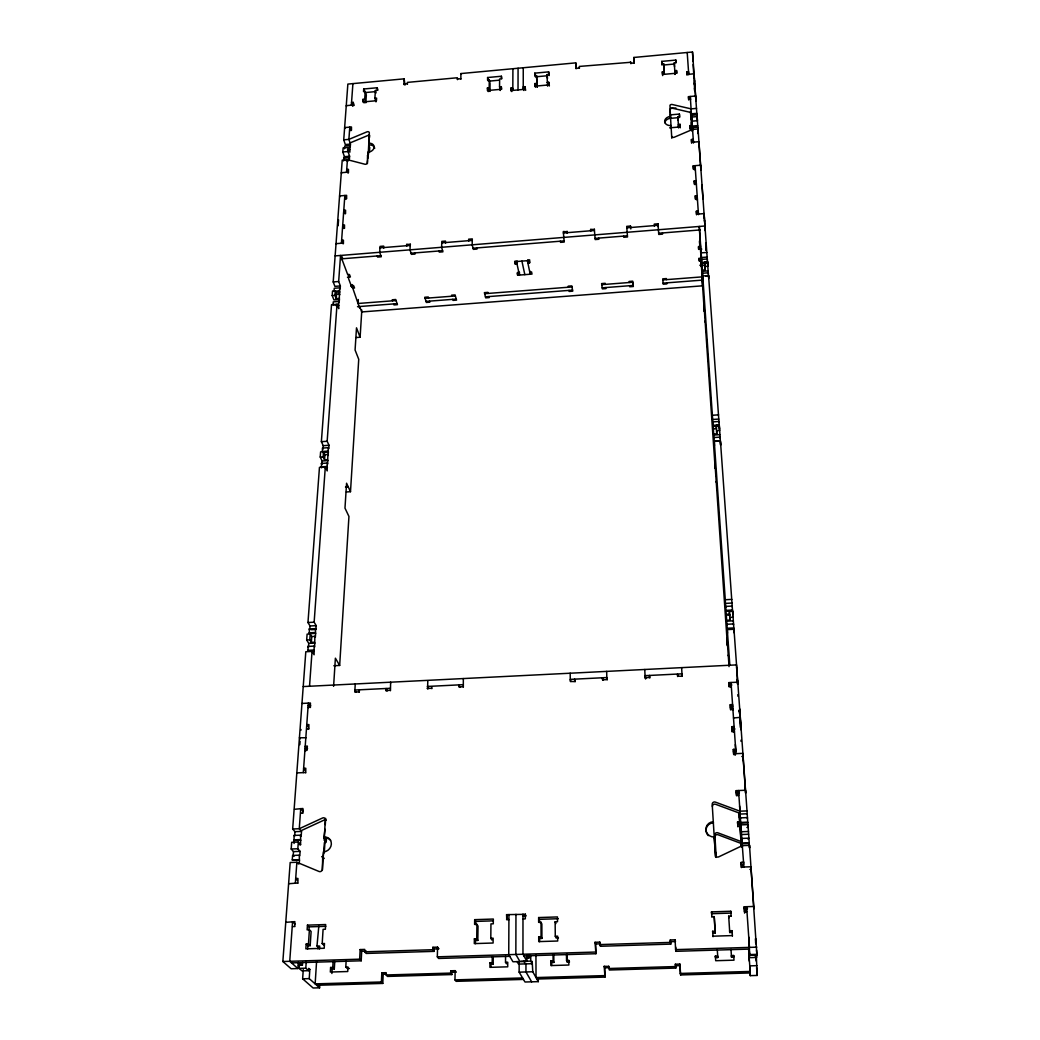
<?xml version="1.0" encoding="UTF-8"?>
<svg xmlns="http://www.w3.org/2000/svg" width="1040" height="1040" viewBox="0 0 1040 1040"><rect width="100%" height="100%" fill="white"/><g stroke="black" fill="none" stroke-linecap="round" stroke-linejoin="round"><path stroke-width="1.5" d="M523.237 89.44L523.25 67.756M516.971 260.832L516.958 263.77L515.151 263.913L514.657 261.69L529.191 260.546L529.659 262.756L527.839 262.899L527.839 259.974M515.957 914.329L515.853 954.46L519.948 961.558M529.763 272.051L531.557 271.921L532.012 274.092L517.647 275.21L517.66 272.298M518.024 89.921L518.076 68.237M519.441 272.168L519.441 275.08L516.477 261.547M538.291 978.406L538.304 981.63L524.992 982.007L519.142 972.153L519.155 962.793M508.937 914.563L508.742 954.668L512.954 961.766L526.942 961.35L526.942 954.954M512.811 90.402L512.915 68.718M515.151 263.913L515.164 260.975M506.454 963.82L505.518 962.299L505.557 956.202M506.74 919.698L506.597 914.641L525.473 914.329M511.186 91.169L511.082 87.932L512.941 88.387M507.559 919.581L506.597 914.641M501.384 76.245L501.358 78.845L499.629 79.001L499.551 86.814L501.28 86.658L501.254 89.271L487.409 90.545L487.448 87.932L489.177 87.763L489.944 91.429L490.061 83.629L489.281 79.963L487.565 80.119L487.604 77.519L501.384 76.245L501.865 78.702M493.168 964.21L492.193 962.689L489.97 962.754L490.958 964.275L493.168 964.21L493.246 956.618M489.97 962.754L489.918 967.343L507.715 966.823L507.741 962.234L505.518 962.299M491.842 939.978L490.802 938.275L490.945 923.884L493.285 923.806L493.337 919.048L474.669 919.659L474.604 924.417L476.931 924.339L478.023 926.081L477.815 940.407L475.488 940.485L474.383 938.795L476.723 938.717L477.815 940.407M490.932 967.33L490.958 964.275M500.318 87.36L500.292 90.48L499.551 86.814M492.193 962.689L492.245 956.605M476.723 938.717L476.931 924.339M489.177 87.763L489.281 79.963M474.383 938.795L474.305 943.605L493.103 943.02L493.142 938.197L490.802 938.275M475.436 943.683L475.488 940.485M475.722 924.573L475.774 921.414L474.669 919.659M523.445 979.42L456.079 981.331L454.961 979.875L455.156 970.658L450.736 970.788L450.684 973.089L451.815 974.571L387.452 976.43L386.1 974.974L386.191 972.673L381.81 972.803L381.407 981.981L382.785 983.424L316.758 985.296M463.333 687.128L463.32 678.561M468.754 241.241L468.637 239.2L472.303 238.901L472.173 244.816L473.343 249.366L476.996 249.08L476.71 247.936M739.362 713.245L739.258 710.268L739.362 711.477M451.815 974.571L451.867 972.283L450.736 970.788M291.538 962.897L361.205 960.791L359.658 959.179L360.152 949.559L364.767 949.416L364.65 951.808L366.171 953.446L434.109 951.366L434.174 948.961L432.913 947.297L437.58 947.154L438.62 948.545M509.73 956.319L438.568 958.464L437.32 956.826L437.58 947.154M460.876 79.339L460.876 73.567L575.744 62.868L576.277 66.599M434.109 951.366L432.835 949.715L432.913 947.297M457.457 79.651L457.353 77.753L407.342 82.394L407.446 84.292M431.808 688.675L431.873 686.647M438.945 250.978L439.27 252.109L442.91 251.823L441.623 247.286L441.818 241.384L445.471 241.085L445.588 243.126M427.518 688.896L427.817 680.849M382.785 983.424L383.188 974.285L381.81 972.803M386.204 690.937L386.074 688.493L387.4 690.924M410.436 244.517L406.627 244.244L406.731 246.272M390.468 690.716L390.611 682.201L390.936 682.812M410.254 243.945L409.994 249.847L411.398 254.358L415.025 254.072L414.674 252.941M330.642 840.307A7.8 7.046 -46.9 0 0 325.221 837.967L324.415 836.966L325.312 818.87A2.327 2.093 -44.6 0 0 322.556 817.999L299.273 828.724L292.669 828.997L305.799 651.742L312.039 651.417L314.106 654.758L314.145 646.1L307.957 646.425L308.178 651.17L314.379 650.845M404.053 84.604L404.144 78.845L347.854 84.084L343.733 139.841L345.319 144.547L350.454 144.092L350.272 146.77L349.882 145.6L344.721 146.055L344.526 148.746M361.205 960.791L361.673 951.197L360.152 949.559M405.015 85.059L404.144 78.845M349.453 968.461L347.295 968.526L345.8 967.044L346.125 961.012M359.268 692.263L359.372 690.235M377.234 255.957L377.624 257.075L381.238 256.789L379.704 252.291L380.042 246.402L383.656 246.103L383.773 248.144M355.238 683.969L354.783 692.068L359.034 691.86M334.75 961.402L334.308 968.916L332.774 967.421L330.603 967.486L330.33 972.036L347.724 971.529L347.971 966.979L345.8 967.044M331.877 973.505L332.15 968.981L330.603 967.486M332.774 967.421L333.125 961.402M319.514 949.065L319.696 946.075L316.836 946.166M303.264 969.579L302.64 978.809L313.131 988L319.592 987.818L319.787 984.581M322.192 943.579L323.089 929.344L325.364 929.266L325.663 924.547L307.45 925.145L307.125 929.851L309.4 929.786L311.116 931.489L310.18 945.659L307.892 945.737L306.176 944.086L305.851 948.844L324.194 948.272L324.493 943.501L322.192 943.579L323.869 945.23M333.84 665.743L339.664 665.444L348.946 516.451L344.981 508.131L346.567 483.223L350.493 491.699L346.372 491.972M350.493 491.699L358.735 359.307L355.082 350.025L356.499 327.834L360.113 337.233L356.226 337.532M360.113 337.233L361.816 310.024M375.986 101.868L374.894 98.267L375.375 90.493L377.078 90.337L377.234 87.75L363.701 88.998L363.532 91.585L365.222 91.429L366.327 95.03L365.82 102.804L364.702 99.203L365.222 91.429M333.593 686.348L335.387 658.19L339.664 665.444M358.124 302.419L358.306 299.546M324.415 836.966A7.813 7.059 -46.8 0 1 331.357 844.142A7.813 7.059 -46.8 0 1 323.466 851.89L322.361 869.297A2.366 2.145 -49 0 1 319.098 871.507L296.868 862.264L290.186 862.511L282.854 961.506L291.148 968.76L297.908 968.552L298.35 962.26M368.732 152.49L369.317 132.847A1.755 1.3 -16.6 0 0 366.977 131.846L348.894 139.386L343.733 139.841M316.563 961.714L315.146 983.866L381.407 981.981M318.825 926.107L317.018 945.633L318.084 946.66L317.941 948.896M325 829.218L323.934 837.382L325.819 841.958M325.299 824.59L325.689 818.428M367.419 163.527L367.614 160.55M324.285 852.865L325.221 837.954M325.793 842.595L326.001 839.423M369.434 152.113L369.733 147.407M359.567 307.957L352.781 288.145L352.963 285.246M299.442 964.197L299.156 968.37L301.977 970.879L308.594 970.684L308.737 968.383L309.842 969.384L309.231 978.627L319.592 987.818M298.402 965.224L302.419 965.107L302.601 962.299M364.702 99.203L362.999 99.359L362.83 101.972L376.441 100.724L376.597 98.111L374.894 98.267M308.594 970.684L305.799 968.175L306.267 961.207M307.684 948.909L307.892 945.737M308.945 929.994L309.153 926.861L307.45 925.145M352.079 284.583L351.884 287.482L348.543 278.564L348.842 274.196M310.18 945.659L308.464 944.008L309.4 929.786M299.468 860.314L299.221 855.192L292.591 855.439L292.266 859.924L299.468 860.314L299.234 863.681M299.481 844.727L300.586 844.688L300.651 835.159L294.06 835.419L294.086 843.466M314.145 646.1L314.665 646.945L314.847 636.376L311.753 636.532L310.206 633.984L307.112 634.14L306.67 639.99L308.75 643.37L308.464 647.27L307.957 646.425M315.627 633.347L315.393 628.628L309.231 628.966L309.465 633.685L315.627 633.347L315.354 637.221L314.847 636.376M309.231 628.966L309.751 629.824L310.024 625.976L307.97 622.531L319.462 467.363L325.312 466.973L327.197 470.912L327.21 463.047L321.399 463.437L321.62 467.844M327.21 463.047L327.678 464.035L327.821 454.493L324.922 454.688L323.518 451.698L320.606 451.893L320.229 457.028L322.127 460.993L321.867 464.412L321.399 463.437M328.068 451.087L328.315 447.681L322.53 448.071L322.283 451.477L328.068 451.087L328.289 455.481L327.821 454.493M338.533 304.499L338.754 301.457L333.268 301.886L333.047 304.928L338.533 304.499L338.741 308.646L337.025 304.278L331.513 304.707L321.373 441.675L323.245 445.679L322.998 449.072L322.53 448.071M339.391 299.507L339.287 293.878L336.557 294.086L335.27 290.784L332.527 291.005L332.189 295.555L333.931 299.936L339.391 299.507L339.183 302.549L338.754 301.457M339.508 290.849L339.716 287.833L334.269 288.262L334.048 291.278L339.508 290.849L339.716 294.97L339.287 293.878M343.629 160.927L343.824 158.21L349.011 157.755L348.816 160.472L346.216 160.706M349.882 145.6L349.882 152.165L348.309 147.472L343.135 147.927L342.823 151.983L344.422 156.676L344.227 159.38L343.824 158.21M352.911 102.999L352.69 106.158L351.546 102.57L353.236 102.414L354.198 105.404M294.814 926.64L294.853 921.648L286.143 922.298M297.895 883.337L297.934 878.449L295.698 878.54L297.427 880.399M302.887 813.215L302.913 808.496L294.502 809.276M305.747 772.889L305.786 768.261L303.615 768.365L305.266 770.549M306.839 748.449L306.475 749.554L305.214 746.187L307.359 746.096L307.06 750.295L305.188 750.763M308.867 729.105L308.893 724.581L306.761 724.685L308.373 726.999M310.401 707.512L310.427 703.027L301.977 703.443M343.421 243.646L343.421 240.175L341.627 240.318L342.875 243.698M344.5 228.41L344.5 224.965L342.719 225.108L343.447 228.267M345.553 213.603L345.553 210.184L343.785 210.327L345.007 213.759M346.619 198.718L346.619 195.338L339.573 195.936L339.885 196.794M348.465 172.705L348.465 169.364L346.723 169.52L347.919 173.017M351.494 130.234L351.481 126.984L344.63 127.595L344.877 128.31M353.249 105.625L353.236 102.414M294.268 856.037L293.163 856.089L293.488 851.617L291.187 849.017L291.681 842.309L298.311 842.049L297.83 848.757L300.105 851.37L299.793 855.829L299.221 855.192M300.118 835.861L301.21 835.822L301.522 831.415L299.273 828.724L300.729 808.587L302.952 811.356L303.03 810.264M311.285 629.733L315.9 629.486L316.173 625.638L314.145 622.193L325.312 466.973M337.025 304.278L327.158 441.285L329.017 445.289L328.77 448.682L328.315 447.681M347.464 277.199L350.415 276.965L349.609 274.794L347.828 274.937L340.535 255.463L338.663 281.515L340.366 285.935L340.145 288.938L339.716 287.833M342.212 259.935L342.42 256.984M348.309 147.472L348.023 151.528L349.596 156.221L349.401 158.925L349.011 157.755M314.431 642.2L311.324 642.369L309.777 639.821L310.206 633.984M327.457 459.615L324.558 459.81L323.141 456.833L323.518 451.698M338.962 298.415L336.232 298.636L334.932 295.347L335.27 290.784M311.324 642.369L311.753 636.532M324.558 459.81L324.922 454.688M336.232 298.636L336.557 294.086M295.36 883.103L296.868 862.264L298.389 863.954M303.316 772.616L308.321 703.131L310.427 706.303M309.53 686.257L312.039 651.417M341.419 243.23L344.851 195.481L346.073 198.926M346.528 172.276L347.425 159.692L342.225 160.147L333.203 281.944L334.919 286.351L340.366 285.935M351.351 105.183L352.911 83.616M299.819 744.718L300.079 741.312M338.117 225.771L338.559 219.804M292.669 828.997L294.957 831.675L294.632 836.082L294.06 835.419M300.885 730.275L301.028 729.495M368.654 143.208A5.902 4.407 -16.8 0 1 374.14 147.212A5.902 4.407 -16.8 0 1 368.069 152.243L367.159 163.423A1.781 1.339 -17 0 1 364.884 164.229L347.425 159.692L347.828 160.862M749.086 948.428L749.684 955.136L756.899 954.928L749.502 845.351L742.378 845.611L718.718 856.856A2.392 2.314 25.9 0 1 715.637 855.946L714.194 837.018A7.865 7.618 18.7 0 1 705.913 829.686A7.865 7.618 18.7 0 1 713.271 821.756L713.362 822.809A7.852 7.605 19 0 0 708.214 835.64M300.963 830.739L324.155 820.053A2.314 2.08 -44.8 0 1 326.222 820.144M708.565 277.043L698.035 128.96L692.562 129.428L674.245 137.241A1.833 1.391 -7 0 1 671.619 136.188M350.064 142.922L368.108 135.395A1.755 1.3 -16.6 0 1 369.72 135.356M634.192 63.271L633.88 57.46L692.51 52L697.203 118.781M579.423 68.341L579.306 66.43L630.617 62.296M403.884 83.993L407.277 83.681M457.314 79.04L460.733 78.728M575.952 68.666L579.345 67.73M630.682 63.596L634.127 62.647M536.523 75.595L537.212 87.1L536.523 75.595L534.794 75.751L534.781 73.151L548.652 71.864L549.25 75.569M664.326 73.866L663.676 63.83L661.908 63.999L661.752 61.386L675.87 60.086L676.039 62.595M547.625 86.138L546.936 74.62L548.678 74.464L548.652 71.864M663.676 63.83L664.144 71.682L662.363 71.851L662.519 74.477L676.715 73.177L676.546 70.551L674.778 70.707L675.025 74.464L674.271 62.855L676.039 62.686L675.87 60.086M375.31 91.637L364.806 92.612L363.701 88.998M489.905 81.055L499.057 80.21M547.716 75.712L535.418 76.843L534.781 73.151M663.611 65.013L674.557 63.999M547.014 82.446L548.756 82.29L548.782 84.916L534.846 86.19L534.833 83.577L536.562 83.408M525.655 90.337L524.979 86.658L523.237 86.814L523.913 90.493M686.985 75.075L686.764 71.812L688.545 71.656L688.714 74.789M353.054 105.027L346.268 105.651L346.489 106.366M511.069 90.558L524.979 89.284L524.979 86.658M688.701 99.97L688.48 96.655L695.669 96.005L695.929 100.971L694.265 77.558M351.299 129.649L349.778 130.39M690.456 99.177L688.662 99.346L688.48 96.655M671.073 108.407L675.87 107.978M696.553 108.394L691.132 108.875L672.23 104.507A1.807 1.352 -7.2 0 0 669.968 105.313L670.553 118.274A6.045 4.563 -7.1 0 0 664.833 122.707M670.358 114.868L679.393 114.075L679.614 117.533M691.977 121.992L691.405 113.828L696.813 113.347M680.277 127.79L680.056 124.332L678.353 124.488L678.587 127.933L677.859 116.779L679.562 116.623L679.393 114.075M670.618 118.339L678.119 117.676M691.99 121.173L697.437 120.692L697.151 116.571L691.704 117.065L693.446 142.168M347.503 149.695L350.077 149.461M342.823 151.983L348.023 151.528M690.053 129.09L689.858 125.632L691.561 125.489L690.586 111.384M669.63 127.842L680.225 126.919L680.056 124.332M344.422 156.676L349.596 156.221M692.263 126.087L697.697 125.606L697.151 116.571M692.77 127.985L690.027 128.219L689.858 125.632M690.482 129.051L691.756 128.947M691.639 143.208L691.431 139.542L693.251 139.373L693.459 143.052M348.27 172.12L341.289 172.731L341.536 173.433M693.433 169.455L693.238 165.828L700.635 165.191L700.882 170.027L699.14 145.353M346.411 198.146L344.851 198.874M695.279 168.519L693.433 168.675L693.238 165.828M694.265 180.869L696.124 180.713L696.332 184.314L694.473 184.47L694.265 180.869L694.473 183.755L696.332 183.599M343.577 213.174L345.358 213.031M695.5 199.42L695.305 195.845L697.177 195.689L697.268 197.483M344.292 227.851L342.719 228.566M696.553 214.812L696.358 211.25L698.243 211.094L698.438 214.656M343.213 243.087L336.037 243.672L336.284 244.348M335.127 255.892L705.003 225.992L705.237 230.698L704.119 213.59L696.566 214.214L696.358 211.25M560.287 241.202L560.495 242.359L564.2 242.06L563.303 231.504L567.125 231.79M590.72 231.348L590.59 229.294L594.412 229.567M623.623 236.093L623.766 237.263L627.51 236.964L626.717 226.356L630.461 226.044L630.799 228.969M654.381 226.187L654.251 224.12L658.008 223.808L658.281 226.746M379.964 247.871L410.189 245.414M441.766 242.853L472.264 240.383M563.329 232.986L594.36 230.464M626.782 227.838L658.086 225.29M341.172 258.869L380.848 255.671M411.047 253.227L442.585 250.692M473.057 248.235L564.005 240.903M594.997 238.407L627.367 235.794M658.645 233.272L700.362 229.918M698.49 246.415L698.685 249.366L701.792 249.119M333.203 281.944L338.663 281.515M714.233 442.065L701.155 252.889L706.901 252.434M701.402 257.53L707.135 257.075M350.818 286.117L353.743 285.883L354.536 288.015L352.781 288.145M518.96 272.909L517.166 273.052L517.647 275.21M699.14 258.037L699.335 260.962L701.181 260.819L700.115 242.515M702.039 266.695L701.974 265.551L704.86 265.33L704.678 261.846L707.564 261.625L707.902 266.253L705.003 266.474L705.185 269.932L702.299 270.166M701.766 262.483L707.512 262.028M335.842 292.266L339.937 291.941M701.831 263.64L707.564 263.185M699.842 265.278L701.181 265.161M332.189 295.555L334.932 295.347M702.364 271.31L708.123 270.868M719.251 425.984L719.511 429.455L708.565 275.535L702.754 275.99L703.001 280.579M705.614 276.12L708.513 275.886M358.072 303.485L396.058 300.547M425.074 298.298L455.377 295.958M484.64 293.696L572 286.949M601.757 284.648L632.827 282.243M662.844 279.916L702.715 276.835M336.219 305.799L338.962 305.591M357.526 306.683L397.098 303.641M426.036 301.405L456.261 299.078M485.446 296.829L572.546 290.121M602.212 287.833L633.204 285.441L633.139 283.985M663.13 283.14L702.884 280.072M321.373 441.675L327.158 441.285M712.452 415.259L718.575 414.843M323.245 445.679L329.017 445.289M712.66 419.484L718.757 419.081M713.089 425.347L719.212 424.931M713.388 429.858L713.336 428.818L716.391 428.61L716.248 425.451L719.316 425.256L720.629 445.172L720.382 441.662M322.751 452.465L328.536 452.075M713.141 426.387L717.73 426.088M320.229 457.028L323.141 456.833M719.693 430.482L716.612 430.69L716.768 433.836L713.687 434.031M322.127 460.993L327.925 460.603M713.752 435.071L719.875 434.668M321.152 466.869L326.963 466.479M714.181 441.025L720.343 440.622M714.48 445.575L714.272 441.415L720.447 441.012L732.823 614.874L732.68 611.26L729.391 611.442L729.508 614.159L726.232 614.328L726.271 615.225M324.532 467.662L327.431 467.467M345.501 487.058L348.257 486.876M307.97 622.531L314.145 622.193M714.272 441.415L725.283 599.742L731.822 599.391M310.024 625.976L316.173 625.638M725.283 599.742L725.452 603.395L731.965 603.044M308.945 632.827L315.12 632.502M725.452 603.395L725.959 610.376L732.498 610.012M725.959 610.376L725.998 611.273L732.537 610.922M727.584 615.16L730.197 615.017M306.67 639.99L309.777 639.821M727.519 633.152L727.35 629.603L733.98 629.265L734.11 632.814L733.109 617.24L729.82 617.409L729.924 620.113L726.648 620.282L725.998 611.273M308.75 643.37L314.938 643.045M726.648 620.282L726.687 621.179L733.252 620.828M307.658 650.338L313.872 650.013M726.687 621.179L727.194 628.264L733.785 627.926M727.194 628.264L727.246 629.148L733.824 628.81M303.225 686.569L736.528 664.898L736.658 668.33M390.338 688.285L354.9 690.04L356.161 692.185M463.203 684.671L427.388 686.452L428.428 688.623M385.983 690.521L390.247 690.313M427.323 688.48L431.613 688.272M463.151 686.712L458.848 686.92L458.887 684.879L459.966 687.336M570.18 673.218L570.31 681.421L574.795 681.616M602.992 680.277L602.433 677.768L602.485 679.822L606.879 679.614L606.658 671.398M644.774 669.487L645.112 677.716L649.545 677.495L649.454 675.441L649.857 677.963M682.123 676.312L677.625 676.117L677.521 674.05L677.677 676.533M731.9 684.996L728.91 685.139L728.793 682.617L737.776 682.175L737.841 684.203M307.801 705.614L310.609 705.484M728.728 686.309L730.925 686.205M310.141 707.109L308.282 707.616M730.314 704.665L732.576 704.561L732.68 707.018L730.418 707.135L730.314 704.665L730.613 709.319M308.594 728.715L306.735 729.209M730.6 708.903L732.862 708.799L732.914 710.021M732.134 731.952L731.822 726.687L734.097 726.583L734.292 729.989M304.707 748.54L307.554 748.41M731.939 729.092L734.968 728.949M731.822 726.687L732.121 730.99L734.422 731.289M733.382 749.398L735.683 749.307L735.774 751.634L733.486 751.738L733.382 749.398L733.707 754.156M296.829 772.902L305.474 772.525M733.681 753.766L742.885 753.363L742.989 756.457L741.832 756.509M736.528 795.821L736.229 790.634L745.537 790.244L745.615 793.195L742.963 755.69M736.32 792.844L739.414 792.714M302.601 812.864L300.69 813.306M736.229 790.634L736.528 795.119L738.868 795.015M715.455 856.843L712.205 804.297A2.34 2.249 13.9 0 1 715.338 802.1L739.986 811.2L747.019 810.914L748.072 827.398L746.902 827.45M294.957 831.675L301.522 831.415M739.622 806L740.103 814.06L747.097 813.774M323.752 838.032L326.521 837.928M740.597 823.745L737.672 823.862L737.581 821.886L740.519 821.769M293.735 839.852L300.339 839.592M740.103 814.06L740.701 822.419L747.734 822.146M294.307 840.502L300.898 840.242M740.701 822.419L740.727 823.121L747.747 822.848M323.882 839.956L326.638 839.852M749.502 845.351L749.554 848.055L748.007 824.603L740.935 824.876L741.039 827.671M291.187 849.017L297.83 848.757M740.727 823.121L741.416 831.753L748.501 831.48M293.488 851.617L300.105 851.37M741.416 831.753L741.52 834.522L748.566 834.262M747.721 838.89L748.878 838.162L741.819 838.422L741.845 839.111M321.659 856.726L322.699 856.687L322.4 870.038M742.248 840.866L741.13 840.905L741.364 846.859L739.037 813.306M292.266 859.924L298.896 859.677M741.52 834.522L742.131 843.037L749.216 842.764M742.131 843.037L742.157 843.713L749.229 843.453M737.893 826.501L740.09 826.085L741.429 845.26L742.547 845.221M741.429 845.26L742.573 845.858M741.156 862.407L743.548 862.329L743.613 864.305L741.247 864.396L741.156 862.407L741.494 867.438M297.596 883.025L289.003 883.714M741.481 867.1L751.036 866.762L751.088 869.388L749.905 869.427M744.51 911.833L744.211 906.776L753.883 906.464L753.922 908.908L751.075 868.738M523.107 915.915L526.227 915.811M744.289 908.622L747.5 908.518M541.931 938.405L541.073 936.689L538.707 936.767L539.578 938.483L541.931 938.405L541.853 924.027L540.995 922.259L538.642 922.337L538.629 917.553L557.453 916.942L557.505 921.726L555.139 921.804L555.282 936.247L556.075 937.963L558.441 937.885M711.503 911.885L730.795 911.248L730.912 913.081L711.698 913.705L711.503 911.885L711.893 916.916M294.515 926.354L292.539 926.705M506.571 919.399L509.08 919.62M744.211 906.776L744.549 911.612L746.967 911.534M309.153 926.861L325.793 926.315M475.774 921.414L492.804 920.855M538.629 917.553L539.474 919.334L558.233 918.723M711.789 916.721L714.194 916.643L714.389 918.437L715.247 932.971L712.829 933.049L712.634 931.294L715.065 931.216L715.247 932.971M729.742 932.516L729.625 930.761L732.043 930.683L732.16 932.438L729.742 932.516L728.689 916.162L731.107 916.084M306.176 944.086L308.464 944.008M555.282 936.247L557.648 936.169L557.7 941.018L538.733 941.603L538.707 936.767M712.92 936.182L732.368 935.584M523.887 955.89L595.92 953.719L595.049 942.292L599.833 942.136L600.522 946.27L670.761 944.112L670.293 939.965L675.116 939.809L675.454 941.525L670.644 941.681M361.673 951.197L366.288 951.054M434.174 948.961L438.828 948.818M595.049 942.292L595.699 943.982L600.457 943.839M364.65 951.808L432.835 949.715M599.833 942.136L599.885 944.58L670.397 942.409L670.761 944.112M282.854 961.506L359.658 959.179M437.32 956.826L595.27 952.055M675.116 939.809L675.584 949.624L756.808 947.167M298.428 962.546L302.419 965.107M675.584 949.624L675.922 951.314L749.515 949.091M526.24 957.996L529.009 957.918L528.996 955.071M521.144 961.376L530.751 961.09L532.194 963.69L518.544 964.093L517.023 961.493M748.982 948.857L749.372 954.577L756.47 954.369L756.509 957.463L749.463 957.671L749.307 955.292L749.333 956.371M299.156 968.37L305.799 968.175M550.862 960.947L553.111 960.882L553.865 962.416L551.642 962.481L550.862 960.947L550.901 965.562L568.854 965.029L568.789 960.414L566.553 960.479L566.462 954.369M715.351 956.059L717.639 955.994L717.808 957.554L715.52 957.632L715.351 956.059L715.702 960.713L733.993 960.18L733.694 955.513L731.406 955.578L731.51 957.151L733.798 957.086L733.694 955.513M755.157 955.123L756.34 955.084L756.509 957.463M308.75 969.41L309.842 969.384M755.183 956.189L756.353 956.163L757.146 975.442L750.269 975.637L750.048 972.413M332.15 968.981L334.308 968.916M566.553 960.479L567.255 962.013L569.491 961.948L568.789 960.414M536.848 979.043L604.994 977.093L604.188 966.303L608.803 966.433M608.712 966.173L609.336 970.008L675.766 968.084L675.337 964.223L679.9 964.093L680.654 974.948L750.191 972.959M383.188 974.285L386.451 974.181M451.867 972.283L456.274 972.153L455.156 970.658M604.188 966.303L604.773 967.824L609.271 967.694M675.337 964.223L675.649 965.77L680.199 965.627M386.1 974.974L450.684 973.089M608.777 968.5L675.441 966.563M519.142 972.153L532.779 971.763L538.304 981.63M302.64 978.809L309.231 978.627M757.029 965.653L749.996 965.861L750.269 975.637M454.961 979.875L522.574 977.951M604.422 975.611L536.029 977.561L535.938 955.097M679.9 964.093L680.342 973.44L750.152 971.451L748.644 949.715M691.34 112.593L672.49 108.212A1.807 1.352 -7.1 0 0 670.059 109.681L671.788 138.255M740.077 813.345L715.507 804.271A2.327 2.249 14.3 0 0 712.4 806.468M741.156 841.555L717.808 832.793A2.223 2.145 20.5 0 0 714.844 834.899L716.222 857.428M741.234 843.479L717.964 834.743A2.21 2.145 21 0 0 715.013 836.836M297.908 968.552L289.731 961.298L292.578 921.726L294.931 924.027M298.311 842.049L300.586 844.688M300.651 835.159L301.21 835.822M324.22 858.507L323.206 857.285L324.428 842.504M300.248 738.92L299.429 737.776L306.046 737.763M315.393 628.628L315.9 629.486M531.648 981.825L525.954 971.958L525.954 964.145M523.887 961.285L525.369 963.898M526.942 961.35L522.964 954.239L522.977 914.108L524.186 916.474M527.527 955.24L529.009 957.918M523.12 919.165L525.317 918.788L525.317 914.03M555.139 921.804L555.932 923.572M359.658 306.527L361.686 311.948L702.533 285.818L701.181 260.819M599.885 944.58L600.522 946.27M392.574 300.807L392.223 299.78L395.707 299.507L397.449 304.668L393.991 304.928L393.64 303.901M350.454 144.092L348.894 139.386L349.778 127.14L350.935 130.689M367.705 159.068L367.51 155.402L368.225 157.599M368.069 152.243L368.641 153.998M368.212 154.492L369.213 135.356L369.746 137.02M362.999 99.359L364.117 102.96M428.558 298.038L428.246 296.998L424.749 297.258L426.361 302.445L429.832 302.172L429.52 301.145M375.375 90.493L376.103 92.898M377.234 87.75L377.949 90.155M451.88 296.231L451.581 295.191L455.091 294.918L456.56 300.118L453.063 300.378L452.764 299.351M570.882 681.577L570.284 679.367L606.827 677.547L607.321 679.783M575.315 681.642L574.652 679.146L574.691 681.2M488.163 293.423L487.903 292.37L484.38 292.643L485.706 297.869L489.216 297.596L488.956 296.556M460.876 73.567L461.045 74.295M521.924 261.118L524.823 274.651M487.448 87.932L488.215 91.585M487.604 77.519L488.371 81.198M528.151 260.039L528.788 263.094M527.384 260.689L530.218 274.235L530.205 271.323M501.28 86.658L501.774 89.102M680.342 973.44L680.654 974.948M511.082 87.932L511.797 91.598M568.438 287.222L568.243 286.156L571.805 285.883L572.728 291.174L569.179 291.447L568.997 290.394M534.833 83.577L535.47 87.256M567.151 233.272L567.021 231.205M548.756 82.29L549.367 85.982M546.936 74.62L547.547 78.325M598.728 238.108L598.884 239.265L595.166 239.564L594.321 228.982M605.332 284.362L605.176 283.296L601.601 283.582L602.368 288.886L605.93 288.613L605.787 287.56M629.239 282.516L629.109 281.45L632.71 281.177L633.334 286.507L629.746 286.78L629.629 285.714M682.214 676.078L681.967 673.829L645.034 675.662L645.593 679.016L645.463 675.948M633.88 57.46L634.244 61.217M734.201 728.988L734.058 731.159L733.915 727.896M739.284 710.476L739.401 711.919M714.194 837.018L714.285 838.058M662.402 232.973L662.506 234.143L658.749 234.442L658.008 223.808M666.445 279.643L666.354 278.564L662.74 278.85L663.221 284.206L666.822 283.92L666.731 282.854M715.949 852.527L716.027 853.463M734.032 730.873L733.967 730.028M734.006 730.639L733.928 729.521M661.752 61.386L662.038 65.156M662.363 71.851L662.649 75.595M664.144 71.682L664.326 74.191M671.112 127.4L670.982 125.554A6.058 4.563 -7.1 0 1 664.664 121.524A6.058 4.563 -7.1 0 1 670.423 116.428M739.739 710.749L739.661 709.67L740.909 727.194M732.68 611.26L733.109 617.24M733.98 629.265L747.019 810.914M697.697 125.606L698.022 129.883M698.087 131.105L698.282 133.861L698.035 128.96M702.104 186.732L702.013 184.925L702.975 198.809L702.884 197.015M736.619 667.472L737.789 684.164M693.81 75.608L693.914 76.908L693.16 64.571M756.548 950.066L756.899 954.928M694.174 82.095L694.733 90.883M706.238 250.25L705.705 242.879L705.822 245.141M737.282 683.748L736.97 679.406L737.035 681.044M694.46 88.075L694.655 90.649M755.651 954.603L756.119 961.012M756.574 967.434L757.146 975.442M704.678 261.846L705.185 269.932M716.248 425.451L716.768 433.836M729.391 611.442L729.924 620.113M733.577 728.221L733.785 731.198M728.689 916.162L728.819 917.969M739.947 719.771L740.48 727.506M735.358 744.588L735.982 753.662M743.496 861.64L743.873 867.022M748.748 937.118L749.684 955.136M687.206 52.494L688.727 74.282M698.451 214.058L695.084 165.672L695.318 169.13M701.155 252.889L699.309 226.447L700.427 246.948L698.555 247.091L698.685 249.366M727.246 629.148L729.833 665.236M735.683 749.307L731.042 682.513L731.185 685.867M739.986 811.2L738.556 790.53L738.673 793.481M742.157 843.713L743.548 862.329M749.463 947.388L746.629 906.698L746.707 909.155M700.674 251.485L700.778 252.954M691.678 126.919L691.925 130.663M699.66 242.437L699.972 246.87M700.804 258.869L701.012 261.911M701.155 263.705L701.35 266.604L700.96 258.024M701.74 272.519L702.052 276.887M703.976 304.577L703.781 301.6L704.301 311.467L701.701 272.597M704.041 305.643L715.169 468.429L714.714 459.498L714.948 462.852M714.987 463.814L727.428 645.515L727.064 637.845L727.324 641.654M727.363 642.473L729.053 666.614M731.744 705.64L732.043 709.943L731.653 705.172M733.33 728.507L733.538 731.627M734.955 751.998L735.15 754.845M737.737 792.272L737.958 795.431M739.167 812.786L740.168 828.048M741.455 845.897L741.533 846.989M742.898 866.697L742.794 864.981M745.823 908.947L746.044 912.132M690.56 111.735L691.106 119.561M691.327 122.681L691.808 130.897M694.278 166.53L694.499 169.767M696.436 196.56L696.657 199.771M699.439 241.046L700.05 248.677M700.648 258.648L701.207 266.656M733.291 728.793L733.538 732.303M734.799 750.256L735.098 754.975M737.607 791.232L737.828 795.73M745.576 907.816L745.953 911.599M748.709 953.03L749.268 961.103M686.764 71.812L686.946 74.451L694.07 73.801L694.33 78.806M691.431 139.542L691.613 142.324L698.945 141.687L699.192 146.575M695.305 195.845L695.5 198.77L697.411 199.212M728.793 682.617L729.079 686.79L731.341 687.102M730.418 707.135L730.613 709.943M733.486 751.738L733.694 754.637M741.247 864.396L741.455 867.516M737.581 821.886L737.867 826.709M674.271 62.855L674.531 66.612M677.859 116.779L678.093 120.237M676.546 70.551L676.715 73.177M730.795 911.248L731.12 916.292M732.043 930.683L732.407 936.104M731.003 949.403L731.51 957.151M741.013 740.155L741.078 741.377M717.275 949.819L717.808 957.554M714.194 916.643L715.065 931.216M712.634 931.294L713.05 936.702M692.458 128.83L692.38 127.608L697.827 127.127L697.892 128.362M692.562 129.428L692.627 130.663M691.405 113.828L690.274 96.486L690.495 99.801M691.6 116.532L691.535 115.31L696.943 114.829L697.008 116.064M699.205 258.739L699.335 260.962M690.586 112.489L690.794 116.311M691.561 125.489L691.847 130.234M702.572 274.391L702.507 273.247L708.292 272.792L708.344 273.949M702.728 276.341L702.793 277.485M704.704 315.068L704.769 316.121M705.12 321.1L705.185 322.153M701.61 260.585L701.545 259.428L707.291 258.973L707.356 260.13M701.038 257.829L701.155 260.065M700.141 243.321L700.258 245.583M701.792 272.896L701.844 273.975M701.922 275.756L702.234 281.476M695.084 166.452L695.149 167.661M692.51 52L693.004 61.425M694.304 83.46L694.369 84.682M681.642 667.641L682.071 675.896M713.986 438.568L713.934 437.528L720.083 437.125L720.135 438.165M715.767 474.656L715.806 475.605M716.235 481.442L716.274 482.391M712.907 422.929L712.855 421.889L718.965 421.473L719.004 422.526M694.46 80.197L694.525 81.445M704.509 220.103L704.561 221.286M705.926 246.623L706.108 250.289M704.119 213.59L704.353 218.335M708.565 275.535L708.708 278.603M707.564 261.625L707.785 266.253M726.96 625.157L726.921 624.273L733.499 623.922L733.538 624.819M728.793 662.74L728.832 663.559M728.26 655.044L728.299 655.85M727.597 645.463L727.636 646.282M725.725 607.334L725.686 606.424L732.212 606.073L732.251 606.983M675.727 947.115L675.922 951.314M675.649 965.77L675.766 968.084M630.565 61.672L630.617 62.972M670.293 939.965L670.397 942.409M733.499 717.977L740.298 717.353L740.337 718.562M731.627 705.341L731.757 708.058M734.994 753.09L735.059 754.325M630.461 226.044L630.526 227.539M739.466 816.855L739.492 817.518M744.549 911.612L744.601 913.133M740.415 818.584L740.389 817.869L747.409 817.596L747.422 818.311M736.918 671.593L736.957 672.438M742.378 845.611L742.404 846.287M737.568 680.55L737.594 681.395M737.88 694.668L737.932 696.267M740.376 719.771L740.636 727.597M749.216 948.961L749.281 951.314M749.372 954.577L749.463 957.671M743.275 760.045L743.301 760.812M745.277 787.995L745.303 788.736M748.007 824.603L748.072 827.398M604.773 967.824L604.994 977.093M595.699 943.982L595.92 953.719M575.744 62.868L575.861 68.042M755.911 943.891L755.56 938.548L755.625 943.007M756.34 955.084L756.353 956.163M567.164 954.395L567.255 962.013M553.8 954.798L553.865 962.416M553.046 954.772L553.111 960.882M551.642 962.481L551.668 965.536M540.995 922.259L541.073 936.689M539.474 919.334L539.5 922.506M539.578 938.483L539.591 941.694M532.779 971.763L532.181 961.35L532.194 963.69M529.646 259.831L529.659 262.756M530.738 955.435L530.751 961.09M369.213 144.976A5.889 4.394 -16.8 0 1 374.686 148.33M741.117 729.69L740.987 727.48L741.117 729.69M739.648 709.02L739.7 709.709L739.622 709.046"/></g></svg>
